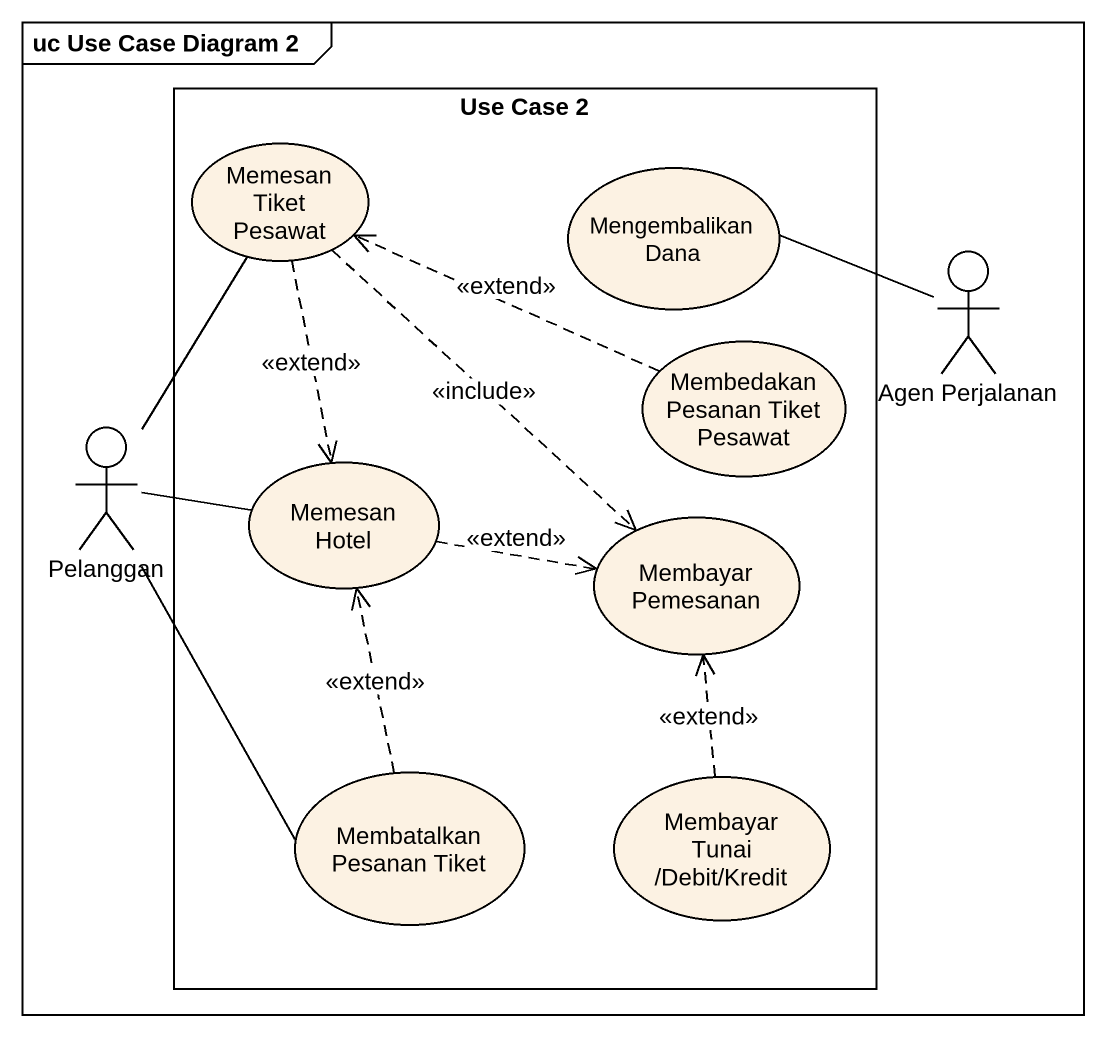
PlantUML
@startuml
mainframe uc Use Case Diagram 2
rectangle "Use Case 2" as Use_Case_2 {
  usecase "Memesan Tiket Pesawat" as Memesan_Tiket_Pesawat
  usecase "Mengembalikan Dana" as Mengembalikan_Dana
  usecase "Membedakan Pesanan Tiket Pesawat" as Membedakan_Pesanan_Tiket
  usecase "Memesan Hotel" as Memesan_Hotel
  usecase "Membayar Pemesanan" as Membayar_Pemesanan
  usecase "Membatalkan Pesanan Tiket" as Membatalkan_Pesanan_Tiket
  usecase "Membayar Tunai /Debit/Kredit" as Membayar_Tunai_Debit_Kredit
}
actor "Agen Perjalanan" as Agen_Perjalanan
actor Pelanggan
Memesan_Tiket_Pesawat -- Pelanggan
Memesan_Tiket_Pesawat ..> Memesan_Hotel : <<extend>>
Memesan_Tiket_Pesawat ..> Membayar_Pemesanan : <<include>>
Mengembalikan_Dana -right- Agen_Perjalanan
Membedakan_Pesanan_Tiket .left.> Memesan_Tiket_Pesawat : <<extend>>
Memesan_Hotel -left- Pelanggan
Memesan_Hotel .right.> Membayar_Pemesanan : <<extend>>
Membatalkan_Pesanan_Tiket -up- Pelanggan
Membatalkan_Pesanan_Tiket .up.> Memesan_Hotel : <<extend>>
Membayar_Tunai_Debit_Kredit .up.> Membayar_Pemesanan : <<extend>>
@enduml
